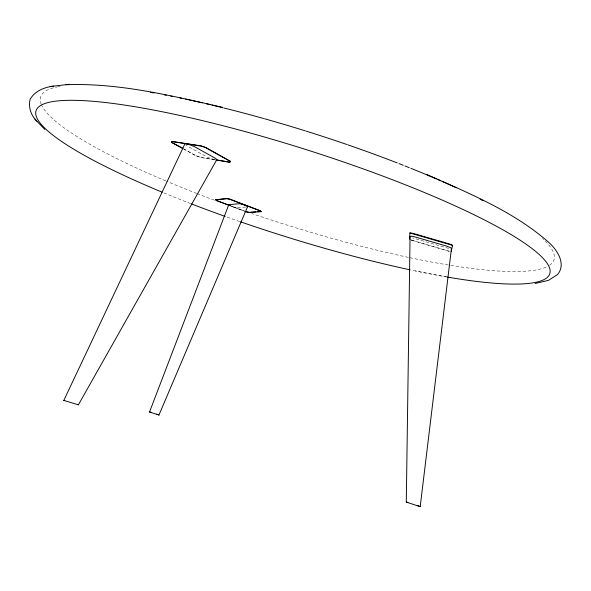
<?xml version="1.0" encoding="UTF-8"?>
<svg xmlns="http://www.w3.org/2000/svg" width="591" height="591" viewBox="0 0 591 591"><rect width="100%" height="100%" fill="white"/><g stroke="black" fill="none" stroke-linecap="round" stroke-linejoin="round"><path stroke-width="0.44" stroke-dasharray="2.96 2.22" d="M411.181 240.049L448.325 251.109L449.795 251.116M412.695 240.729L409.718 239.207M214.836 159.792L200.652 157.494L196.36 155.994L183.653 148.799M200.652 157.494L214.008 159.467M245.657 207.057L237.397 207.7L233.873 207.027A4.632 0.665 18 0 1 229.729 205.454L244.105 210.898M448.325 251.109L449.744 251.286M447.35 277.068L415.192 270.922M214.91 159.718L208.18 157.583L185.988 145.334M448.665 248.405L412.717 237.944M412.747 240.559L448.377 250.939M196.419 155.81L200.704 157.317M229.707 205.602L244.903 211.371M183.594 148.976L196.36 155.994M446.545 276.935A269.474 44.591 17.6 0 1 410.908 270.013M239.695 221.529A269.474 44.591 17.6 0 1 226.05 216.734M190.627 203.585A269.474 44.591 17.6 0 1 162.924 192.511M545.168 240.988A269.26 47.672 17.6 0 1 547.85 266.253M546.099 267.11A269.26 47.672 17.6 0 1 449.234 265.137M448.34 264.99A269.26 47.672 17.6 0 1 409.223 257.558M408.359 257.373A269.26 47.672 17.6 0 1 251.803 213.528M244.918 211.157A269.26 47.672 17.6 0 1 229.574 205.742M214.415 200.194A269.26 47.672 17.6 0 1 197.586 193.796M196.737 193.471A269.26 47.672 17.6 0 1 166.573 181.267M165.746 180.92A269.26 47.672 17.6 0 1 41.533 104.932M41.222 104.193A269.26 47.672 17.6 0 1 57.024 86.988M57.755 86.84A269.26 47.672 17.6 0 1 60.046 86.441M542.582 238.491A269.26 47.672 17.6 0 1 543.72 239.562"/><path stroke-width="0.89" d="M451.465 248.434L420.194 506.664L406.29 502.091L410.065 236.393L411.654 236.208L415.473 237.05L446.36 246.033L450.859 247.799A5.341 0.864 16.3 0 1 451.236 248.604M451.214 251.293L452.61 245.368L449.544 243.972L413.013 233.364L409.858 232.95L409.718 239.207M182.796 148.54L171.619 142.401L171.7 141.352L201.25 145.903L205.513 147.351L230.209 161.269L229.906 162.237L215.722 159.939M247.814 206.82L245.066 205.151L239.636 203.703L228.806 204.634L149.516 412.023L158.949 415.037L247.489 206.909M452.61 245.368L409.858 232.95M248.996 212.302L245.745 211.689L248.951 212.45L255.873 211.844M259.863 210.581L260.986 211.652L259.863 210.581L230.438 199.352L227.143 198.576L215.7 199.714L217.037 200.792L228.857 205.284M217.037 200.792L215.7 199.714M229.906 162.237L216.668 159.902M230.209 161.269L205.454 147.543L201.191 146.088L171.641 141.537M215.656 199.861L227.143 198.576M227.092 198.731L230.438 199.352M171.619 142.401L182.855 148.356M63.821 400.417L184.902 143.886A5.814 1.034 18.6 0 1 189.164 144.544L194.498 146.657L215.552 158.403L216.853 159.614L78.396 404.813L63.821 400.417L64.722 400.543M53.515 86.131C44.428 87.246 34.788 90.94 30.119 99.362C28.191 107.399 31.02 115.526 36.923 121.236M535.121 283.495L548.529 280.348L557.623 274.505C566.208 264.066 557.616 250.732 549.578 243.1C514.207 211.637 469.513 193.553 426.798 174.485M149.309 411.912L151.318 412.385M66.052 84.72C119.027 82.784 171.25 95.712 222.571 107.348M50.154 86.522L69.31 84.336M257.595 211.733L261.03 211.504M248.951 212.45L260.986 211.652M406.29 502.091L407.886 502.439M417.63 505.556L418.746 505.955M156.652 414.084L157.398 414.357M217.082 200.645L228.909 205.136M230.387 199.499L259.811 210.728M419.61 506.288L420.356 506.65M157.9 414.557L158.949 415.037M77.702 404.443L78.396 404.813M229.138 205.107L228.806 204.634M34.743 118.983L44.872 129.466M162.097 192.171A269.474 44.591 17.6 0 1 90.445 101.091A269.474 44.591 17.6 0 1 476.627 216.025A269.474 44.591 17.6 0 1 447.431 277.09M410.051 269.828A269.474 44.591 17.6 0 1 240.552 221.824M225.201 216.432A269.474 44.591 17.6 0 1 191.469 203.91M150.557 92.373A269.26 47.672 17.6 0 1 153.963 92.964M164.453 94.885A269.26 47.672 17.6 0 1 166.241 95.225M170.747 96.097A269.26 47.672 17.6 0 1 172.572 96.459M179.945 97.951A269.26 47.672 17.6 0 1 181.806 98.335M185.559 99.125A269.26 47.672 17.6 0 1 187.273 99.495M188.994 99.864A269.26 47.672 17.6 0 1 202.144 102.79M206.614 103.817A269.26 47.672 17.6 0 1 210.211 104.666M212.021 105.095A269.26 47.672 17.6 0 1 222.97 107.754M223.893 107.983A269.26 47.672 17.6 0 1 263.593 118.496M264.495 118.747A269.26 47.672 17.6 0 1 305.303 130.862M306.168 131.136A269.26 47.672 17.6 0 1 346.791 144.477M347.641 144.773A269.26 47.672 17.6 0 1 397.233 162.924M398.969 163.596A269.26 47.672 17.6 0 1 403.269 165.288M404.983 165.96A269.26 47.672 17.6 0 1 409.231 167.652M410.915 168.324A269.26 47.672 17.6 0 1 436.313 178.896M438.027 179.634A269.26 47.672 17.6 0 1 440.583 180.75M442.267 181.489A269.26 47.672 17.6 0 1 456.2 187.739M480.099 199.204A269.26 47.672 17.6 0 1 483.187 200.763"/></g></svg>
